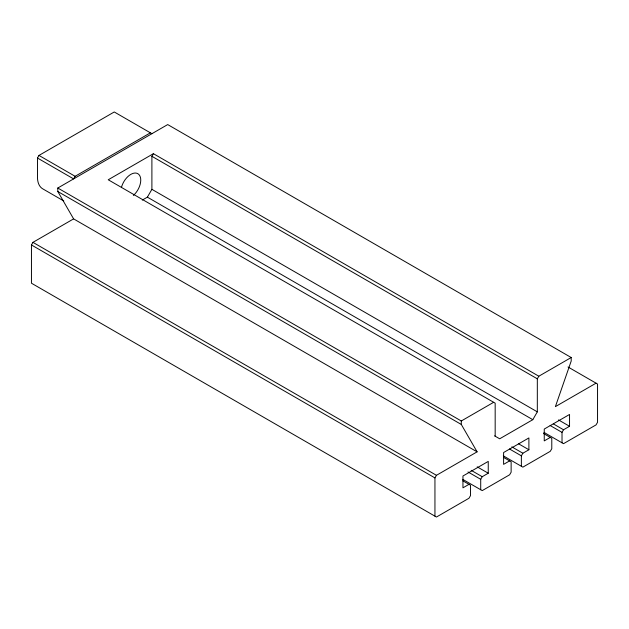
<?xml version="1.0" encoding="UTF-8"?>
<svg xmlns="http://www.w3.org/2000/svg" width="629" height="629" viewBox="0 0 629 629"><rect width="100%" height="100%" fill="white"/><g stroke="black" fill="none" stroke-linecap="round" stroke-linejoin="round"><path stroke-width="0.94" d="M63.773 200.981L42.764 188.857A25.553 14.75 -60 0 1 37.473 177.158L37.473 158.036L38.974 155.426L114.258 111.97L151.896 133.694M462.834 480.808L470.476 485.218L470.476 495.652L468.975 498.254L436.455 517.03L31.45 283.207L31.45 244.964L32.952 242.354L73.609 218.884L477.104 451.842L436.455 475.312L434.946 477.914L434.946 516.165M150.394 132.829L75.11 176.293L73.609 178.895L37.473 158.036M142.288 200.093L147.383 197.152L151.896 189.329L151.896 156.299L153.405 153.688L538.833 376.213L571.203 357.524L571.203 361.007L555.391 406.641L596.048 383.171M494.583 435.858L499.685 438.798L532.81 419.677L537.323 411.853L537.323 378.823L538.833 376.213M480.713 489.739L480.713 479.306L482.223 476.703L488.246 473.22L488.246 461.403L462.952 476.004L462.952 487.829L468.975 484.354M521.37 466.27L521.37 455.836L522.872 453.234L528.895 449.751L528.895 437.933L503.601 452.534L503.601 464.359L509.624 460.884M562.019 442.8L562.019 432.367L563.521 429.764L569.544 426.281L569.544 414.464L544.25 429.064L544.25 440.89L550.273 437.414M73.609 218.884L57.797 191.499L57.797 188.024L167.707 124.573L571.203 357.524M153.405 153.688L108.235 179.768L495.172 403.165L495.172 436.196M57.797 188.024L461.293 420.982L493.663 402.293M568.011 366.982L597.55 384.036L597.55 422.287L596.048 424.897L563.521 443.673L543.983 432.39M151.896 156.299L537.323 378.823M558.505 419.913L569.544 426.281M151.896 189.329L537.323 411.853M553.331 423.875L563.521 429.764M550.123 425.503L562.019 432.367M147.383 197.152L532.81 419.677M543.48 433.491L551.782 438.279L551.782 448.713L550.273 451.315L522.872 467.143L503.334 455.86M38.974 155.426L75.11 176.293M518.705 443.87L528.895 449.751M511.833 446.857L522.872 453.234M509.474 448.972L521.37 455.836M57.797 191.499L461.293 424.457L477.104 451.842M503.483 457.338L511.133 461.749L511.133 472.182L509.624 474.785L482.223 490.612L462.881 479.44M477.199 466.852L488.246 473.22M471.176 470.327L482.223 476.703M467.976 471.954L480.713 479.306M32.952 242.354L436.455 475.312M31.45 244.964L434.946 477.914M461.293 420.982L461.293 424.457M121.405 187.599A14.05 8.114 -60 0 1 138.073 173.824A14.05 8.114 -60 0 1 133.387 195.454"/></g></svg>
